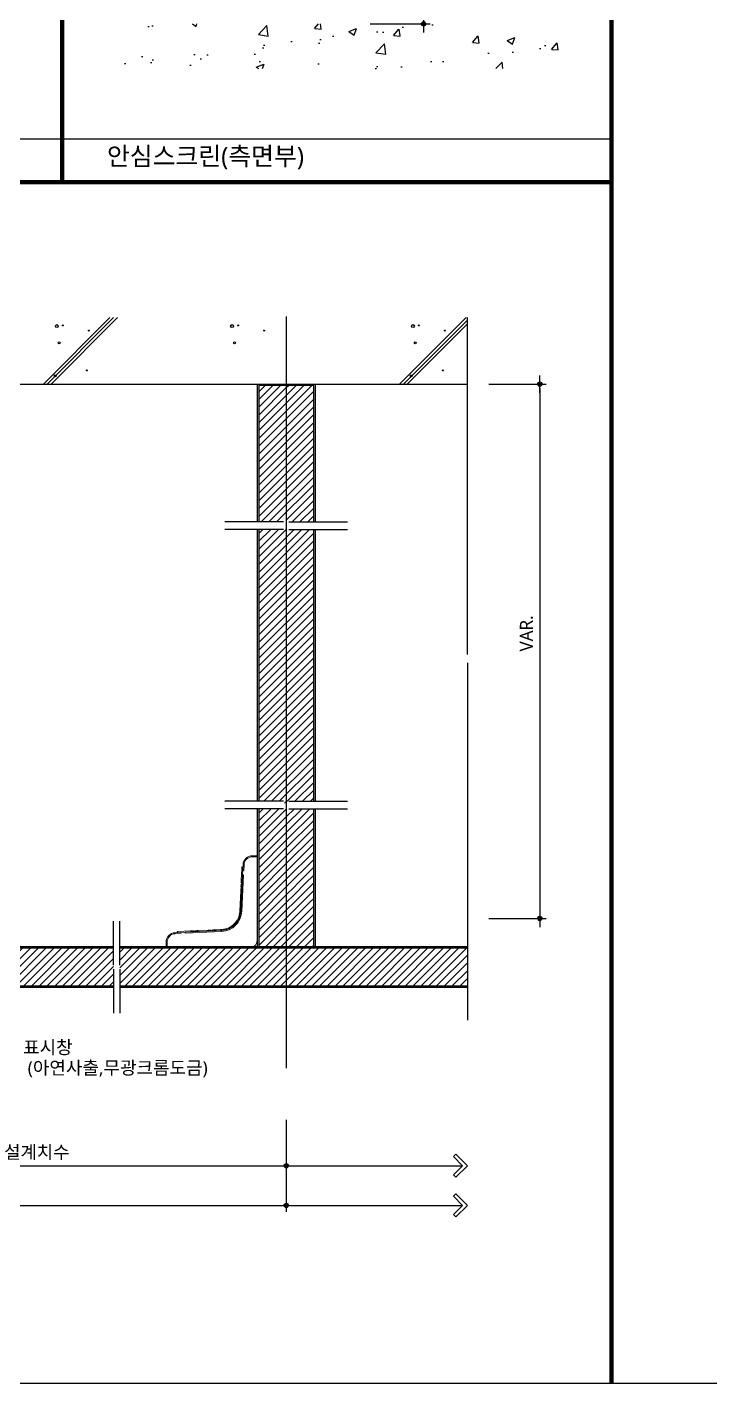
# Model space of a CAD drawing. Extents: x -256 to 8104, y -176 to 5714.
# Drawn here: x 4485 to 6059, y -5 to 3126 of the extents above; entities that cross this region are included whole.
import ezdxf
from ezdxf.enums import TextEntityAlignment as Align

# ---------------------------------------------------------------- set-up
doc = ezdxf.new("R2010")
doc.units = 0
doc.header["$LTSCALE"] = 30
doc.linetypes.add('CEN', pattern=[62, 60, -1, 0, -1])
doc.layers.get('0').update_dxf_attribs({"linetype": 'CONTINUOUS'})
doc.layers.get('DEFPOINTS').update_dxf_attribs({"linetype": 'CONTINUOUS'})
for name, color, linetype in [('C', 2, 'CONTINUOUS'), ('DIM', 7, 'CONTINUOUS'), ('TIT', 3, 'CONTINUOUS'), ('경첩', 4, 'CONTINUOUS'), ('문자', 3, 'CONTINUOUS'), ('중심선', 1, 'CEN'), ('판넬', 2, 'CONTINUOUS'), ('해치', 8, 'CONTINUOUS')]:
    doc.layers.add(name, color=color, linetype=linetype)
doc.styles.add('돋움', font='malgun.ttf')
doc.dimstyles.new('10', dxfattribs={"dimscale": 10, "dimtxt": 3, "dimasz": 1, "dimexe": 1.5, "dimexo": 2, "dimgap": 1, "dimtad": 1, "dimdec": 0, "dimlunit": 6, "dimtxsty": '돋움', "dimblk": 'DIMDOT', "dimcen": -1, "dimdle": 1.5, "dimclrt": 3, "dimazin": 3, "dimtfac": 1, "dimtdec": 0, "dimtix": 1, "dimtmove": 2, "dimatfit": 3, "dimldrblk": 'DIMDOT', "dimarcsym": 0})
pattern_1 = [(45, (60148.37522659021, 66.36755816613731), (-8.980256121069154, 8.980256121069154), [])]

# ---------------------------------------------------------------- blocks, each defined once
blk = doc.blocks.new('DIMDOT')
at = {"linetype": 'Continuous'}
blk.add_line((-2, 0), (2, 0), dxfattribs=at)
for radius in [0.5, 0.25]:
    blk.add_circle((0, 0), radius, dxfattribs=at)
blk = doc.blocks.new('*D200')
at = {"layer": 'DEFPOINTS', "color": 0}
for p in [(68801.77192452879, 841.8842450327793), (73555.69921394534, 841.8842450327793), (73555.69921394534, 624.7171791848814)]:
    blk.add_point(p, dxfattribs=at)
at = {"layer": 'DIM', "color": 0, "lineweight": -2, "ltscale": 10}
for p, q in [((68801.77192452879, 821.8842450327793), (68801.77192452879, 609.7171791848814)), ((73555.69921394534, 821.8842450327793), (73555.69921394534, 609.7171791848814)), ((68811.77192452879, 624.7171791848814), (73545.69921394534, 624.7171791848814))]:
    blk.add_line(p, q, dxfattribs=at)
at = {"layer": 'DIM', "color": 0, "lineweight": -2, "xscale": 10, "yscale": 10, "zscale": 10, "rotation": 180}
blk.add_blockref('DIMDOT', (68801.77192452879, 624.7171791848814), dxfattribs=at)
at = {"layer": 'DIM', "color": 0, "lineweight": -2, "xscale": 10, "yscale": 10, "zscale": 10}
blk.add_blockref('DIMDOT', (73555.69921394534, 624.7171791848814), dxfattribs=at)
at = {"layer": 'DIM', "color": 3, "insert": (71178.73556923706, 654.3741085327075), "char_height": 30, "attachment_point": 5, "style": '돋움'}
blk.add_mtext('설계치수', dxfattribs=at)
blk = doc.blocks.new('*D201')
at = {"layer": 'DEFPOINTS', "color": 0}
for p in [(72404.82810404946, 841.8842450327793), (73555.69921394534, 841.8842450327793), (73555.69921394534, 716.1703294109175)]:
    blk.add_point(p, dxfattribs=at)
at = {"layer": 'DIM', "color": 0, "lineweight": -2, "ltscale": 10}
for p, q in [((72404.82810404946, 821.8842450327793), (72404.82810404946, 701.1703294109175)), ((73555.69921394534, 821.8842450327793), (73555.69921394534, 701.1703294109175)), ((72414.82810404946, 716.1703294109175), (73545.69921394534, 716.1703294109175))]:
    blk.add_line(p, q, dxfattribs=at)
at = {"layer": 'DIM', "color": 0, "lineweight": -2, "xscale": 10, "yscale": 10, "zscale": 10, "rotation": 180}
blk.add_blockref('DIMDOT', (72404.82810404946, 716.1703294109175), dxfattribs=at)
at = {"layer": 'DIM', "color": 0, "lineweight": -2, "xscale": 10, "yscale": 10, "zscale": 10}
blk.add_blockref('DIMDOT', (73555.69921394534, 716.1703294109175), dxfattribs=at)
at = {"layer": 'DIM', "color": 3, "insert": (72980.2636589974, 745.8272587587436), "char_height": 30, "attachment_point": 5, "style": '돋움'}
blk.add_mtext('설계치수', dxfattribs=at)
blk = doc.blocks.new('*D203')
at = {"layer": 'DEFPOINTS', "color": 0}
for p in [(74002.50797635273, 2517.539226412515), (74002.50797635273, 1286.157774371302), (74140.34161385757, 1286.157774371302)]:
    blk.add_point(p, dxfattribs=at)
at = {"layer": 'DIM', "color": 0, "lineweight": -2, "ltscale": 10}
for p, q in [((74022.50797635273, 2517.539226412515), (74155.34161385757, 2517.539226412515)), ((74140.34161385757, 2507.539226412515), (74140.34161385757, 1296.157774371302)), ((74022.50797635273, 1286.157774371302), (74155.34161385757, 1286.157774371302))]:
    blk.add_line(p, q, dxfattribs=at)
at = {"layer": 'DIM', "color": 0, "lineweight": -2, "xscale": 10, "yscale": 10, "zscale": 10}
for p, rotation in [((74140.34161385757, 2517.539226412515), 90), ((74140.34161385757, 1286.157774371302), 270)]:
    blk.add_blockref('DIMDOT', p, dxfattribs=dict(at, rotation=rotation))
at = {"layer": 'DIM', "color": 3, "insert": (74109.56730151994, 1942.765221070473), "char_height": 30, "attachment_point": 5, "rotation": 90, "style": '돋움'}
blk.add_mtext('VAR.', dxfattribs=at)
blk = doc.blocks.new('A$C06B31977')
for p, q in [((1.255222032326401, 11.06209286696594), (1.255222032326401, 21.17193183697145)), ((1.255222032326401, 10.10983921611341), (1.255222032326401, 2.461079021e-07))]:
    blk.add_line(p, q)
blk = doc.blocks.new('A$C13EB2441')
for p, q in [((0.8368111187810428, 7.374726000362898), (0.8368111187810428, 14.11461864703324)), ((0.8368111187810428, 6.73989023312788), (0.8368111187810428, -2.413542461e-06))]:
    blk.add_line(p, q)
blk = doc.blocks.new('*D204')
at = {"layer": 'DEFPOINTS', "color": 0}
for p in [(73729.37553459808, 3774.837647275548), (73729.37553459808, 3347.37218005865), (73872.28099511196, 3347.37218005865)]:
    blk.add_point(p, dxfattribs=at)
at = {"layer": 'DIM', "color": 0, "lineweight": -2, "ltscale": 10}
for p, q in [((73749.37553459808, 3774.837647275548), (73887.28099511196, 3774.837647275548)), ((73872.28099511196, 3764.837647275548), (73872.28099511196, 3357.37218005865)), ((73749.37553459808, 3347.37218005865), (73887.28099511196, 3347.37218005865))]:
    blk.add_line(p, q, dxfattribs=at)
at = {"layer": 'DIM', "color": 0, "lineweight": -2, "xscale": 10, "yscale": 10, "zscale": 10}
for p, rotation in [((73872.28099511196, 3774.837647275548), 90), ((73872.28099511196, 3347.37218005865), 270)]:
    blk.add_blockref('DIMDOT', p, dxfattribs=dict(at, rotation=rotation))
at = {"layer": 'DIM', "color": 3, "insert": (73846.70015272064, 3561.104913667099), "char_height": 30, "attachment_point": 5, "rotation": 90, "style": '돋움'}
blk.add_mtext('100', dxfattribs=at)
blk = doc.blocks.new('BASIC_07', base_point=(68473.46077332062, 213.7205854643871))
at = {"layer": '해치'}
h = blk.add_hatch(dxfattribs=at)
h.set_pattern_fill('AR-CONC', color=256, style=0)
h.set_pattern_definition([(49.99999999999999, (71709.88994230593, 1810.627692552644), (182.184668996004, -15.93908553890309), [19.05, -209.55]), (355, (71709.88994230593, 1810.627692552644), (-35.24282597566699, 191.05664288218), [15.24, -167.64]), (100.451, (71725.07194230593, 1809.299442552643), (146.9425016659592, 175.1166878202919), [16.19, -178.09]), (46.1842, (71709.88994230593, 1861.427692552643), (271.0790408921299, -42.04232793272715), [28.575, -314.325]), (96.63560000000001, (71732.47984230594, 1857.924192552644), (237.4042344662371, 247.4255558900492), [24.285, -267.135]), (351.1840000000001, (71709.88994230593, 1861.427692552643), (237.4046058139339, 247.4251178605977), [22.86, -251.46]), (21, (71735.28994230594, 1848.727692552644), (151.6148798353833, -102.2655185167625), [19.05, -209.55]), (326.0000000000001, (71735.28994230594, 1848.727692552644), (61.80202834764707, 184.1879661223193), [15.24, -167.64]), (71.4514, (71747.92444230594, 1840.205592552644), (213.4164907701245, 81.92285771605745), [16.19, -178.09]), (37.50000000000001, (71709.88994230593, 1810.627692552644), (3.088603250591817, 84.55503887315311), [0, -165.608, 0, -170.18, 0, -168.275]), (7.499999999999999, (71709.88994230593, 1810.627692552644), (66.81966251030575, 100.1805748181195), [0, -97.02799999999999, 0, -161.798, 0, -64.135]), (327.5, (71653.24794230594, 1810.627692552644), (135.5905951668714, -5.728743992673458), [0, -63.5, 0, -198.12, 0, -262.89]), (317.5, (71627.84794230593, 1810.627692552644), (148.129181386018, 25.42649103333301), [0, -82.55, 0, -131.572, 0, -186.69])])
h.paths.add_polyline_path([(74189.46813508122, 3244.388209682009), (74189.46813508122, 3347.37218005865), (73139.28293411493, 3347.37218005865), (73139.28293411493, 3244.388209682009)])
h = blk.add_hatch(dxfattribs=at)
h.set_pattern_fill('ANSI31', color=256, scale=4, style=0)
h.set_pattern_definition([(45, (-202754.7047983775, -55930.24396544066), (-8.980256121069152, 8.980256121069154), [])])
edge = h.paths.add_edge_path()
edge.add_line((73555.69921394534, 2514.205893078794), (73493.2680536361, 2514.205893078794))
edge.add_line((73493.26805363598, 2514.205893078794), (73492.36588061179, 2513.303720054599))
edge.add_line((73492.36588061185, 2513.303720054424), (73492.36588061188, 2412.9010446863))
edge.add_line((73492.36588061185, 2412.901044686765), (73535.22248116828, 2412.901044686765))
edge.add_line((73535.22248116837, 2412.901044686765), (73535.22248116837, 2371.374377235163))
edge.add_line((73535.22248116837, 2371.374377234814), (73492.365880612, 2371.374377234814))
edge.add_line((73492.36588061185, 2371.374377234814), (73492.36588061196, 2199.664016061961))
edge.add_line((73492.36588061208, 2199.664016061903), (73548.93285266132, 2199.664016061874))
edge.add_spline(control_points=[(73548.93285266127, 2199.664016061903), (73551.71300011527, 2207.29933352696), (73557.72648971112, 2222.654829092531), (73553.85970908313, 2191.749142058867), (73555.40587977043, 2189.27652042799), (73555.69921394534, 2189.221666657573)], knot_values=[0.4562269201883428, 0.4562269201883428, 0.4562269201883428, 0.4562269201883428, 2.847595210113972, 6.178025124626599, 6.737145038387196, 6.737145038387196, 6.737145038387196, 6.737145038387196], degree=3, periodic=0)
edge.add_spline(control_points=[(73555.38825550795, 2189.426607067206), (73555.50439013055, 2192.460116415492), (73555.48461038948, 2195.194689178814), (73554.94356150253, 2195.55087588236), (73554.86605187927, 2195.559775108446)], knot_values=[0.8919667675386398, 0.8919667675386398, 0.8919667675386398, 0.8919667675386398, 1.280656148735744, 1.337887784568923, 1.337887784568923, 1.337887784568923, 1.337887784568923], degree=3, periodic=0)
edge.add_line((73555.69921394534, 2189.221666657573), (73555.6992139453, 2514.205893079114))
edge = h.paths.add_edge_path()
edge.add_line((73619.03254727836, 2514.205893078794), (73555.69921394519, 2514.205893078794))
edge.add_line((73555.69921394534, 2514.205893078794), (73555.69921394528, 2189.221666657224))
edge.add_spline(control_points=[(73555.69921394534, 2189.221666657573), (73556.84122167181, 2189.008110123428), (73559.06048589692, 2193.350496499541), (73561.7458262069, 2199.664016063067)], knot_values=[6.737145038387196, 6.737145038387196, 6.737145038387196, 6.737145038387196, 8.913909003363147, 8.913909003363147, 8.913909003363147, 8.913909003363147], degree=3, periodic=0)
edge.add_spline(control_points=[(73561.7458262069, 2199.664016063067), (73563.79362235827, 2204.478601765328), (73566.11245739463, 2210.439467567227), (73568.43129243099, 2216.400333369125)], knot_values=[8.913909003363147, 8.913909003363147, 8.913909003363147, 8.913909003363147, 10.57387323709673, 10.57387323709673, 10.57387323709673, 10.57387323709673], degree=3, periodic=0)
edge.add_line((73561.74582620666, 2199.664016061903), (73619.03254727877, 2199.664016061903))
edge.add_line((73619.03254727836, 2199.664016061903), (73619.03254727839, 2371.374377234697))
edge.add_line((73619.03254727882, 2371.374377234814), (73576.17594672245, 2371.374377234843))
edge.add_line((73576.1759467223, 2371.374377234814), (73576.17594672227, 2412.901044686474))
edge.add_line((73576.1759467223, 2412.901044686765), (73619.03254727868, 2412.901044686765))
edge.add_line((73619.03254727836, 2412.901044686765), (73619.03254727833, 2514.205893079114))
h.paths.add_polyline_path([(73619.03254727882, 2412.901044686765), (73576.1759467223, 2412.901044686765), (73576.17594672207, 2371.374377234814), (73619.03254727882, 2371.374377234814)], flags=16)
h.paths.add_polyline_path([(73535.22248116837, 2412.901044686765), (73492.36588061185, 2412.901044686765), (73492.36588061185, 2371.374377234814), (73535.22248116837, 2371.374377234814)], flags=16)
h = blk.add_hatch(dxfattribs=at)
h.set_pattern_fill('ANSI31', color=256, scale=4, style=0)
h.set_pattern_definition([(45, (73555.69921394534, 1869.204795878821), (-8.980256121069152, 8.980256121069152), [])])
h.paths.add_polyline_path([(73619.03254727836, 2182.549657669359), (73492.36588061185, 2182.549657669359), (73492.36588061185, 1555.859934087817), (73619.03254727836, 1555.859934087817)])
at = {"layer": '해치', "transparency": 33554687}
h = blk.add_hatch(dxfattribs=at)
h.set_pattern_fill('ANSI31', color=256, scale=4)
h.set_pattern_definition(pattern_1)
edge = h.paths.add_edge_path()
edge.add_spline(control_points=[(73555.69921394534, 1528.303226290944), (73555.40587977043, 1528.35808006136), (73554.323243544, 1530.089421739311), (73555.17269577508, 1539.991969365834), (73555.38825550818, 1545.62252509312)], knot_values=[1.337887784565669, 1.337887784565669, 1.337887784565669, 1.337887784565669, 1.524261089150669, 2.245715012794363, 2.245715012794363, 2.245715012794363, 2.245715012794363], degree=3, periodic=0)
edge.add_spline(control_points=[(73555.69921394534, 1545.417584683488), (73555.40587977043, 1545.472438453904), (73553.85970908336, 1547.945060084781), (73557.72648971135, 1578.850747118446), (73551.71300011527, 1563.495251552875), (73548.93285266173, 1555.859934087817)], knot_values=[0.1520756400621237, 0.1520756400621237, 0.1520756400621237, 0.1520756400621237, 0.3384489446295786, 1.448592249466214, 2.24571501277591, 2.24571501277591, 2.24571501277591, 2.24571501277591], degree=3, periodic=0)
edge.add_spline(control_points=[(73555.38825550818, 1545.62252509312), (73555.50439013055, 1548.656034441407), (73555.48461038971, 1551.390607204729), (73554.94356150253, 1551.74679390874), (73554.86605187927, 1551.755693134361)], knot_values=[0.8919667675360234, 0.8919667675360234, 0.8919667675360234, 0.8919667675360234, 1.280656148729873, 1.337887784565669, 1.337887784565669, 1.337887784565669, 1.337887784565669], degree=3, periodic=0)
edge.add_spline(control_points=[(73554.86605187927, 1551.755693134361), (73553.86400673611, 1551.870742405041), (73551.51339173134, 1545.832694403103), (73548.93285266127, 1538.745575695972)], knot_values=[0.1520756400626939, 0.1520756400626939, 0.1520756400626939, 0.1520756400626939, 0.8919667675360233, 0.8919667675360233, 0.8919667675360233, 0.8919667675360233], degree=3, periodic=0)
edge.add_spline(control_points=[(73547.32223055794, 1534.286924338409), (73547.86234236884, 1535.787914405552), (73548.40245417928, 1537.288904472695), (73548.93285266127, 1538.745575695972)], knot_values=[0, 0, 0, 0, 0.1520756400626938, 0.1520756400626938, 0.1520756400626938, 0.1520756400626938], degree=3, periodic=0)
edge.add_line((73548.93285266127, 1538.745575695972), (73492.36588061176, 1538.745575695972))
edge.add_line((73492.36588061185, 1538.745575695972), (73492.36588061185, 1366.295988727976))
edge.add_line((73492.36588061185, 1366.295988728267), (73537.10130162639, 1366.295988728267))
edge.add_line((73537.10130162633, 1366.295988728267), (73537.10130162633, 1324.769321276606))
edge.add_line((73537.10130162633, 1324.769321276315), (73492.36588061179, 1324.769321276315))
edge.add_line((73492.36588061185, 1324.769321276315), (73492.36588061185, 1220.512834405121))
edge.add_line((73492.36588061185, 1220.512834405267), (73555.69921394525, 1220.512834405267))
edge.add_line((73555.69921394534, 1220.512834405267), (73555.6992139453, 1528.245460157838))
h.paths.add_polyline_path([(73619.03254727836, 1366.295988728267), (73574.29712626387, 1366.295988728267), (73574.29712626387, 1324.769321276315), (73619.03254727836, 1324.769321276315)])
h.paths.add_polyline_path([(73537.10130162633, 1366.295988728267), (73492.36588061185, 1366.295988728267), (73492.36588061185, 1324.769321276315), (73537.10130162633, 1324.769321276315)], flags=16)
h = blk.add_hatch(dxfattribs=at)
h.set_pattern_fill('ANSI31', color=256, scale=4)
h.set_pattern_definition(pattern_1)
h.paths.add_polyline_path([(73619.03254727836, 1477.786694669838), (73555.69921394534, 1477.786694669838), (73555.69921394534, 1220.512834405267), (73619.03254727836, 1220.512834405267), (73619.03254727836, 1324.769321276315), (73574.29712626387, 1324.769321276315), (73574.29712626387, 1366.295988728267), (73619.03254727836, 1366.295988728267)])
edge = h.paths.add_edge_path()
edge.add_line((73619.03254727836, 1538.745575695972), (73561.74582620637, 1538.745575695972))
edge.add_spline(control_points=[(73561.7458262069, 1538.745575696437), (73559.06048589692, 1532.43205613361), (73556.84122167181, 1528.089669757497), (73555.69921394534, 1528.303226290944)], knot_values=[2.245715012794363, 2.245715012794363, 2.245715012794363, 2.245715012794363, 2.971303001122062, 2.971303001122062, 2.971303001122062, 2.971303001122062], degree=3, periodic=0)
edge.add_line((73555.69921394534, 1528.303226290944), (73555.69921394534, 1477.786694669489))
edge.add_line((73555.69921394534, 1477.786694669838), (73619.03254727853, 1477.786694669838))
edge.add_line((73619.03254727836, 1477.786694669838), (73619.03254727836, 1538.745575696088))
h = blk.add_hatch(dxfattribs=at)
h.set_pattern_fill('ANSI31', color=256, scale=4, style=0)
h.set_pattern_definition(pattern_1)
h.paths.add_polyline_path([(73171.78944123298, 1168.894660527851), (73171.78944123298, 1178.417197036375), (73171.78944123306, 1217.179501071838), (73555.69921394534, 1217.179501072011), (73555.69921394534, 1130.512834405267), (73171.78944123298, 1130.512834405267)])
edge = h.paths.add_edge_path()
edge.add_line((73157.15272371093, 1168.894660527851), (73157.15272371093, 1178.417197036376))
edge.add_line((73157.15272371093, 1178.417197036375), (73157.15272371093, 1217.179501071831))
edge.add_line((73157.15272371093, 1217.179501071831), (72524.70158283555, 1217.179501071545))
edge.add_line((72524.70158283555, 1217.179501071545), (72524.70158283555, 1175.92950107174))
edge.add_arc((72524.70158283555, 1173.846167738406), 2.08333333333389, -35.690125800296585, 90, ccw=False)
edge.add_arc((72524.70158283555, 1173.846167738406), 2.08333333333389, 270, 324.30987419970336, ccw=False)
edge.add_line((72524.70158283555, 1171.762834405072), (72524.70158283555, 1130.512834405266))
edge.add_line((72524.70158283555, 1130.512834405267), (73157.15272371093, 1130.512834405267))
edge.add_line((73157.15272371093, 1130.512834405267), (73157.15272371093, 1168.89466052785))
h.paths.add_polyline_path([(72399.828770716, 1217.179501071545), (72399.828770716, 1130.512834405267), (72524.70158283555, 1130.512834405267), (72524.70158283555, 1171.762834405072, -0.6109425053828879), (72523.00953266733, 1175.061587010099, -0.241509236560023), (72524.70158283555, 1175.92950107174), (72524.70158283555, 1217.179501071545)])
h.paths.add_polyline_path([(73973.4045972822, 1217.179501072011), (73555.69921394534, 1217.179501072011), (73555.69921394534, 1130.512834405267), (73973.4045972822, 1130.512834405267)])
at = {"color": 8}
blk.add_line((72920.20559670219, 3082.964549973149), (74305.44346086473, 3082.964549973149), dxfattribs=at)
for p, q in [((73973.4045972822, 1893.903070123841), (73973.4045972822, 2670.666416578668)), ((68801.77192452879, 2517.539226412515), (73973.4045972822, 2517.539226412515)), ((73549.04911086246, 2199.664016061903), (73414.25125792905, 2199.664016061903)), ((73561.7458262069, 2199.664016061903), (73696.5436791403, 2199.664016061903)), ((73973.4045972822, 1874.857997107061), (73973.4045972822, 1051.563759935993)), ((73549.04911086199, 1555.859934087817), (73414.25125792858, 1555.859934087817)), ((73561.7458262069, 1555.859934087817), (73696.5436791403, 1555.859934087817))]:
    blk.add_line(p, q)
at = {"color": 2}
for points in [[(68472.76881065662, 5752.114549973157), (75725.11050438712, 5752.114549973157), (75725.11050438712, 213.7993724130965), (68472.76881065662, 213.7993724130965)], [(68472.76881065662, 5752.114549973157), (75725.11050438712, 5752.114549973157), (75725.11050438712, 213.7993724130965), (68472.76881065662, 213.7993724130965)], [(68472.76881065662, 5752.114549973157), (76454.68489516024, 5752.114549973157), (76454.68489516024, 213.7993724130965), (68472.76881065662, 213.7993724130965)]]:
    blk.add_lwpolyline(points, close=True, dxfattribs=at)
at = {"color": 8, "const_width": 10}
for points in [[(73038.62477429473, 2982.964549973149), (73038.62477429473, 5752.114549973172)], [(74305.44346086473, 213.7993724130847), (74305.44346086473, 5752.114549973172)], [(68520.8976624054, 2982.964549973149), (74305.44346086473, 2982.964549973149)]]:
    blk.add_lwpolyline(points, dxfattribs=at)
at = {"layer": 'C'}
for p, q in [((73157.15272371093, 1217.179501071994), (72766.87186799108, 1217.179501071545)), ((73973.4045972822, 1217.179501072011), (73171.78944123306, 1217.179501072011)), ((72766.87186799108, 1130.512834405267), (73157.15272371093, 1130.512834405267)), ((73171.78944123306, 1130.512834405267), (73973.4045972822, 1130.512834405267))]:
    blk.add_line(p, q, dxfattribs=at)
at = {"layer": 'DIM', "ltscale": 10}
for p, q in [((73940.91487500913, 737.2363202794077), (73946.62674071154, 742.948185981586)), ((73961.98086587715, 716.1703294109175), (73940.91487500913, 737.2363202794077)), ((73973.4045972822, 716.1703294109175), (73946.62674071154, 742.948185981586)), ((73555.69921394534, 716.1703294109175), (73961.98086587715, 716.1703294109175)), ((73961.98086587715, 716.1703294109175), (73940.91487500913, 695.1043385426601)), ((73940.91487500913, 695.1043385426601), (73946.62674071154, 689.3924728404818)), ((73973.4045972822, 716.1703294109175), (73946.62674071154, 689.3924728404818)), ((73940.91487500913, 645.7831700526731), (73946.62674071154, 651.4950357553171)), ((73961.98086587715, 624.7171791848814), (73940.91487500913, 645.7831700526731)), ((73973.4045972822, 624.7171791848814), (73946.62674071154, 651.4950357553171)), ((73555.69921394534, 624.7171791848814), (73961.98086587715, 624.7171791848814)), ((73961.98086587715, 624.7171791848814), (73940.91487500913, 603.6511883163912)), ((73940.91487500913, 603.6511883163912), (73946.62674071154, 597.9393226137472)), ((73973.4045972822, 624.7171791848814), (73946.62674071154, 597.9393226137472))]:
    blk.add_line(p, q, dxfattribs=at)
at = {"layer": '경첩', "color": 4, "linetype": 'Continuous', "lineweight": 15}
for p, q in [((73455.81386025238, 1409.612067840828), (73454.7141656681, 1386.278734507712)), ((73457.50835663191, 1396.002310201151), (73458.14460647729, 1409.502220312457)), ((73477.7228747665, 1428.179501071989), (73477.7228747665, 1430.512834405268)), ((73488.36588061185, 1430.512834405268), (73477.7228747665, 1430.512834405268)), ((73477.7228747665, 1428.179501071989), (73488.36588061185, 1428.179501071989)), ((73488.36588061185, 1428.179501071989), (73488.36588061185, 1430.512834405268)), ((73488.3658823978, 1408.112831597424), (73488.36588061185, 1428.179501071989)), ((73454.7141656681, 1386.278734507712), (73450.76708842156, 1302.529600521151)), ((73452.99776023737, 1399.423634196001), (73451.80959503938, 1374.213141883092)), ((73452.99776023737, 1399.423634196001), (73455.22854602447, 1397.192848408895)), ((73453.09783464645, 1302.419752992781), (73457.044911893, 1386.168886978852)), ((73454.02501362887, 1404.996041259912), (73455.525589497, 1403.495475833512)), ((73488.36588061185, 1404.846167738384), (73488.36588061185, 1407.179501071989)), ((73488.36588061185, 1404.846167738384), (73488.36588061185, 1234.512834405268)), ((73450.91846896819, 1355.305276994801), (73449.65604507526, 1328.519132171965)), ((73450.91846896819, 1355.305276994801), (73453.14925910135, 1353.074491207695)), ((73451.36403417698, 1364.759209438784), (73451.06699070445, 1358.456582014656)), ((73451.06699070445, 1358.456582014656), (73453.29777649156, 1356.225796227551)), ((73451.36403417698, 1364.759209438784), (73453.59481996408, 1362.528423651678)), ((73451.51255156685, 1367.910514458639), (73453.74334170035, 1365.679728671534)), ((73451.80959503938, 1374.213141883092), (73454.04038082648, 1371.982356095987)), ((73449.36189180723, 1322.277742310984), (73448.95731100043, 1313.693348502016)), ((73449.36189180723, 1322.277742310984), (73451.59267759434, 1320.046956523878)), ((73449.65266375354, 1328.447368179655), (73449.46690836152, 1324.506050780041)), ((73449.46690836152, 1324.506050780041), (73451.69769849468, 1322.275264992935)), ((73449.65266375354, 1328.447368179655), (73451.88344954065, 1326.216573699934)), ((73449.65604507526, 1328.519132171965), (73451.88683086236, 1326.288346384859)), ((73443.23295029772, 1283.794838769662), (73444.95274375964, 1282.075051401949)), ((73444.33350617492, 1285.994114538024), (73446.0835872947, 1284.244034623003)), ((73445.8734428245, 1289.733908521195), (73447.68739430717, 1287.91995737443)), ((73449.20697685171, 1292.670053923803), (73447.28490835539, 1294.592122420294)), ((73447.32080835235, 1294.63137488833), (73449.24454950889, 1292.707630927043)), ((73447.98638163925, 1298.092864208364), (73450.00897162755, 1296.07027290724)), ((73448.24995412043, 1300.162628476715), (73450.34176236502, 1298.07081588574)), ((73448.72105743576, 1308.680499776823), (73448.43634405335, 1302.639451061583)), ((73448.76492335013, 1309.611267283184), (73448.72105743576, 1308.680499776823)), ((73448.72105743576, 1308.680499776823), (73450.95184322287, 1306.449713989718)), ((73448.9134450864, 1312.762580995655), (73448.76492335013, 1309.611267283184)), ((73448.76492335013, 1309.611267283184), (73450.99570913723, 1307.380481496079)), ((73448.95731100043, 1313.693348502016), (73448.9134450864, 1312.762580995655)), ((73448.9134450864, 1312.762580995655), (73451.1442308735, 1310.53179520855)), ((73448.95731100043, 1313.693348502016), (73451.18809678753, 1311.462562714911)), ((73322.5999805094, 1254.164549348851), (73299.2666471763, 1253.064854764563)), ((73303.8826758771, 1254.853702644186), (73304.68511830855, 1255.656149422026)), ((73303.8826758771, 1254.853702644186), (73305.38324391952, 1253.353130256033)), ((73334.66556917716, 1257.069120367265), (73304.68511830855, 1255.656149422026)), ((73406.34911449564, 1258.111626595559), (73322.5999805094, 1254.164549348851)), ((73322.7098280381, 1251.833803124118), (73406.45896202434, 1255.780880370501)), ((73334.66556917716, 1257.069120367265), (73336.89635931066, 1254.83833458016)), ((73340.96819225539, 1257.366163839794), (73343.19897804249, 1255.135373706298)), ((73344.11950162164, 1257.514681229668), (73346.3502895816, 1255.283895442563)), ((73375.63261483957, 1258.999889900184), (73350.42212687273, 1257.811724702197)), ((73350.42212687273, 1257.811724702197), (73352.65291265983, 1255.580938915091)), ((73375.63261483957, 1258.999889900184), (73377.86340144159, 1256.769099766689)), ((73381.93523676324, 1259.296929026323), (73384.1660237049, 1257.066143239217)), ((73385.0865478271, 1259.445450762587), (73387.31733470064, 1257.214664975481)), ((73403.99441434554, 1260.336572488046), (73391.38917036194, 1259.74248988889)), ((73391.38917036194, 1259.74248988889), (73393.61995723582, 1257.511704101784)), ((73406.23926696711, 1260.442372820291), (73403.99441434554, 1260.336572488046)), ((73403.99441434554, 1260.336572488046), (73406.22520013264, 1258.10578670094)), ((73415.6264749229, 1261.903839461364), (73417.51601392886, 1260.014299486971)), ((73420.58052372027, 1263.549454072791), (73422.36805211593, 1261.761925677138)), ((73422.8846004791, 1264.545208841863), (73424.63468078364, 1262.795128111935)), ((73427.18402351293, 1266.845449099152), (73428.87974345287, 1265.149731993301)), ((73429.18938805154, 1268.139916206103), (73430.8665612202, 1266.462745328641)), ((73439.3528015514, 1277.775492579627), (73441.01645488132, 1276.111842627006)), ((73440.73879881101, 1279.689326965574), (73442.415970078, 1278.012154186445)), ((73280.69921394513, 1231.155840250614), (73278.36588061185, 1231.155840250614)), ((73278.36588061185, 1231.155840250614), (73278.36588061185, 1220.512834405267)), ((73280.69921394513, 1220.512834405267), (73280.69921394513, 1231.155840250614)), ((73299.37649470466, 1250.734108539831), (73312.87640085927, 1251.370354428513)), ((73278.36588061185, 1220.512834405267), (73280.69921394513, 1220.512834405267)), ((73280.69921394513, 1220.512834405267), (73300.76587946316, 1220.512835181873)), ((73301.69921394513, 1220.512834405267), (73304.0325472784, 1220.512834405267)), ((73474.36588061185, 1220.512834405267), (73304.0325472784, 1220.512834405267))]:
    blk.add_line(p, q, dxfattribs=at)
at = {"layer": '경첩', "color": 4, "linetype": 'Continuous', "lineweight": 15, "flags": 128}
for points in [[(73458.14461013785, 1409.502215867138), (73457.68989623686, 1409.523651187516), (73457.25267133227, 1409.544252042866), (73456.84971164752, 1409.563253506644), (73456.4965243249, 1409.579890653116), (73456.20666072865, 1409.593555017931), (73455.99128182817, 1409.60370767603), (73455.85864535085, 1409.609948778825), (73455.8138623943, 1409.612069710715)], [(73453.22256598462, 1404.193592751699), (73453.17606194428, 1403.206855242348), (73453.1213740616, 1402.046531622506), (73453.06101877082, 1400.765871191698), (73452.99776023737, 1399.423634196001)], [(73453.22256598462, 1404.193592751699), (73453.40447501441, 1404.375506127553), (73453.56515299369, 1404.536175414545), (73453.70332649461, 1404.674348915296), (73453.81790028115, 1404.788931394296), (73453.90797034999, 1404.879001463132), (73453.9728239288, 1404.943846349812), (73454.01193947693, 1404.982961897946), (73454.02501276246, 1404.996035183149)], [(73454.71416787406, 1386.278741245366), (73454.75895083061, 1386.276620313151), (73454.89158730794, 1386.270379210191), (73455.10696620842, 1386.260226552582), (73455.39682111255, 1386.246562187767), (73455.75001712728, 1386.229907656389), (73456.15297681204, 1386.210923577028), (73456.59020171662, 1386.190322721677), (73457.04491561762, 1386.1688874013)], [(73451.80959503938, 1374.213141883092), (73451.75164318195, 1372.983557666021), (73451.69592091044, 1371.801242416001), (73451.6445665418, 1370.71158755312), (73451.59955323835, 1369.756524944978), (73451.5626151224, 1368.97270151444), (73451.53516470006, 1368.390279695017), (73451.51826243688, 1368.031633580404), (73451.51255156685, 1367.910514458639)], [(73449.46690836152, 1324.506050780041), (73449.43405130108, 1323.808846557813), (73449.3989994239, 1323.06516437195), (73449.36189180723, 1322.277742310984)], [(73449.65604507526, 1328.519132171965), (73449.65567130435, 1328.511152600146), (73449.65266375354, 1328.447368179655)], [(73447.32080773612, 1294.631377046204), (73447.31883457414, 1294.622936779933), (73447.31978638581, 1294.626996104813)], [(73448.24995412043, 1300.162628476715), (73448.0658155044, 1298.6408684995), (73447.98638051859, 1298.092868362761)], [(73450.76708745051, 1302.529597217517), (73450.81187475313, 1302.527493670208), (73450.94450688473, 1302.521235182507), (73451.15989013127, 1302.511091217024), (73451.44974938146, 1302.497426852209), (73451.80294105013, 1302.480781013446), (73452.20589638849, 1302.461788241959), (73452.64312998553, 1302.441187386608), (73453.09783519407, 1302.419752066231)], [(73299.37649519344, 1250.734109615183), (73299.35506856552, 1251.188814823723), (73299.33445901771, 1251.626048420763), (73299.3154662459, 1252.029003759122), (73299.2988204073, 1252.382195427639), (73299.28515604249, 1252.672054677827), (73299.275012077, 1252.887437924368), (73299.2687535893, 1253.0200700558), (73299.26665004183, 1253.064853012187)], [(73322.59997850767, 1254.164547532422), (73322.60209074727, 1254.119764576035), (73322.60834054252, 1253.987132444603), (73322.61849320045, 1253.771749198062), (73322.63215321887, 1253.481889947874), (73322.6487990578, 1253.128698279357), (73322.66779182962, 1252.725742940998), (73322.68839703103, 1252.288509343958), (73322.70982800535, 1251.833804135418)], [(73340.96819225539, 1257.366163839794), (73340.84709051836, 1257.360452969766), (73340.48843571146, 1257.343550706583), (73339.90600954581, 1257.316100284083), (73339.12219915379, 1257.279162168128), (73338.1671191614, 1257.234148864842), (73337.0774816831, 1257.182794496042), (73335.89514904817, 1257.127072224694), (73334.66556917716, 1257.069120367265)], [(73350.42212687273, 1257.811724702197), (73349.32768687446, 1257.760144332724), (73348.26650161136, 1257.710128585177), (73347.27081533361, 1257.663202965932), (73346.37087739844, 1257.620788673239), (73345.59403826644, 1257.584176520186), (73344.96389547846, 1257.554479127026), (73344.49960044137, 1257.532596150713), (73344.21525648347, 1257.519196902609), (73344.11950162164, 1257.514681229668)], [(73381.93523676324, 1259.296929026323), (73381.8141336342, 1259.291222502685), (73381.45547821611, 1259.274320239501), (73380.87305340875, 1259.246869817002), (73380.08924142065, 1259.209927355147), (73379.13416387298, 1259.164914051371), (73378.04452381402, 1259.113559683061), (73376.86219525363, 1259.057837411387), (73375.63261483957, 1258.999889900184)], [(73391.38917036194, 1259.74248988889), (73390.1595894045, 1259.684542377687), (73388.97726111597, 1259.628820106013), (73387.88762092142, 1259.577465737539), (73386.9325431019, 1259.532452433927), (73386.14873108006, 1259.495509972072), (73385.5663062727, 1259.468059549408), (73385.20765092241, 1259.451157286389), (73385.0865478271, 1259.445450762587)], [(73406.34911384273, 1258.111627956128), (73406.35122608233, 1258.066840653515), (73406.35747587791, 1257.93420852192), (73406.36762636265, 1257.718825275379), (73406.38128855427, 1257.428966025191), (73406.3979343932, 1257.075774356348), (73406.41692499182, 1256.672819017989), (73406.43753236643, 1256.235585420949), (73406.45896116755, 1255.780880212409)]]:
    blk.add_lwpolyline(points, dxfattribs=at)
at = {"layer": '경첩', "color": 4, "linetype": 'Continuous', "lineweight": 15}
for centre, radius, start, end in [((73477.7228747665, 1408.579501071663), 21.93333333333341, 90, 177.301659893037), ((73477.7228747665, 1408.579501071663), 19.60000000000008, 90, 177.3016598930352), ((73404.15216392333, 1304.726551093461), 46.66666666666671, 272.6983401086327, 357.3016598930373), ((73404.15216392333, 1304.726551093461), 49.00000000000001, 272.6983401086327, 357.3016598930367), ((73404.15216392333, 1304.726551093461), 44.33333333333338, 325.6151078501841, 331.8264488938228), ((73404.15216392333, 1304.726551093461), 44.3333333333334, 335.0051900892332, 340.2339770535089), ((73404.15216392333, 1304.726551093461), 44.33333333333335, 340.2339770535089, 346.7568638589534), ((73404.15216392333, 1304.726551093461), 44.33333333333338, 346.8376691026398, 351.3943969423602), ((73404.15216392333, 1304.726551093461), 44.3333333333335, 354.0911786150452, 357.3016598930354), ((73300.29921394528, 1231.155840250614), 21.93333333333334, 92.6983401086327, 180), ((73404.15216392333, 1304.726551093461), 44.33333333333333, 272.6983401086327, 284.9999999993412), ((73404.15289274737, 1304.724370631131), 44.33103667819972, 284.9998194024226, 291.7506061715774), ((73404.15216392333, 1304.726551093461), 44.33333333333338, 294.9948099108963, 301.2997665111772), ((73404.16437617622, 1304.707444422713), 44.31066438071297, 301.2991077859614, 304.3858141590505), ((73404.15216392333, 1304.726551093461), 44.33333333333395, 304.3848921495479, 322.5608431769572), ((73404.14047796378, 1304.735124777162), 44.34782136733593, 322.5612299691314, 325.6144910996977), ((73300.29921394528, 1231.155840250614), 19.59999999999994, 92.6983401086327, 180), ((73474.36588061185, 1234.512834405268), 14, 270, 0)]:
    blk.add_arc(centre, radius, start, end, dxfattribs=at)
at = {"layer": '중심선'}
blk.add_line((73555.69921394534, 2672.965783291937), (73555.69921394534, 941.1032270572341), dxfattribs=at)
at = {"layer": '판넬', "color": 1}
for p, q in [((73488.36588061185, 2517.539226412515), (73488.36588061185, 2199.664016061903)), ((73623.03254727859, 2199.664016061903), (73623.03254727859, 2517.539226412515)), ((73488.36588061185, 2182.549657670057), (73488.36588061185, 1866.901134954274)), ((73623.03254727859, 1866.901134954274), (73623.03254727859, 2182.549657670057)), ((73488.36588061185, 1866.901134954274), (73488.36588061185, 1555.859934087817)), ((73623.03254727859, 1555.859934087817), (73623.03254727859, 1866.901134954274)), ((73488.36588061185, 1538.745575695972), (73488.36588061185, 1220.512834405267)), ((73623.03254727859, 1220.512834405267), (73623.03254727836, 1538.745575695972)), ((73157.15272371093, 1220.512834405267), (72766.87186799108, 1220.512834405267)), ((73973.4045972822, 1220.512834405267), (73171.78944123283, 1220.512834405267)), ((72766.87186799108, 1127.179501071545), (73157.15272371091, 1127.179501071994)), ((73171.78944123306, 1127.179501072011), (73973.4045972822, 1127.179501072011))]:
    blk.add_line(p, q, dxfattribs=at)
at = {"layer": '판넬'}
for p, q in [((73492.36588061185, 2514.205893078794), (73492.36588061208, 2199.664016061903)), ((73619.03254727882, 2514.205893078794), (73492.36588061185, 2514.205893078794)), ((73619.03254727836, 2199.664016061903), (73619.03254727836, 2514.205893078794)), ((73492.36588061185, 2182.549657670057), (73492.36588061208, 1866.901134954274)), ((73619.03254727882, 1866.901134954274), (73619.03254727836, 2182.549657670057)), ((73492.36588061185, 1866.901134954274), (73492.36588061185, 1555.859934087817)), ((73619.03254727836, 1555.859934087817), (73619.03254727836, 1866.901134954274)), ((73492.36588061185, 1538.745575695972), (73492.36588061185, 1220.512834405267)), ((73619.03254727836, 1220.512834405267), (73619.03254727836, 1538.745575695972))]:
    blk.add_line(p, q, dxfattribs=at)
at = {"layer": '해치'}
for p, q in [((72995.55278004918, 2517.539220858806), (73148.67997576928, 2670.666416578668)), ((73013.2021653075, 2517.539220858806), (73166.3293610276, 2670.666416578668)), ((73817.12697486443, 2517.539220858806), (73970.25417058406, 2670.666416578668)), ((73834.77636012252, 2517.539220858806), (73973.4045972822, 2656.167458018496))]:
    blk.add_line(p, q, dxfattribs=at)
at = {"layer": '해치', "color": 2}
for p, q in [((73004.37747267823, 2517.539220858806), (73157.50466839832, 2670.666416578668)), ((73825.95166749324, 2517.539220858806), (73973.4045972822, 2664.992150647773))]:
    blk.add_line(p, q, dxfattribs=at)
at = {"layer": '해치'}
for centre, radius in [((73026.49257745597, 2651.092923136636), 3.358722782491402), ((73040.38544649028, 2652.666138343953), 1.119563768592897), ((73100.38463605431, 2640.732914777215), 1.119595245305608), ((73430.50634253447, 2651.092923136636), 3.358722782491402), ((73444.39921156879, 2652.666138343953), 1.119563768592897), ((73504.39840113281, 2640.732914777215), 1.119595245305608), ((73847.5989671748, 2651.092923136636), 3.358722782491402), ((73861.49183620934, 2652.666138343953), 1.119563768592897), ((73921.49102577314, 2640.732914777215), 1.119595245305608), ((73032.0904592525, 2612.761848286933), 2.237691018990571), ((73436.10422433101, 2612.761848286933), 2.237691018990571), ((73853.19684897133, 2612.761848286933), 2.237691018990571), ((73022.47220585591, 2536.68053175879), 2.237673207232821), ((73095.90634950323, 2548.987814551427), 1.118845509492901), ((73843.57859557474, 2536.68053175879), 2.237673207232821), ((73917.01273922206, 2548.987814551427), 1.118845509492901)]:
    blk.add_circle(centre, radius, dxfattribs=at)
at = {"xscale": 20, "yscale": 20, "zscale": 20, "rotation": 270}
for p in [(73414.25130619973, 2199.285880045707), (73414.2513061995, 1555.481798071622)]:
    blk.add_blockref('A$C13EB2441', p, dxfattribs=at)
at = {"xscale": 10, "yscale": 10, "zscale": 10}
for p in [(73144.60050338766, 1067.796268366716), (73159.23722090971, 1067.796268366716)]:
    blk.add_blockref('A$C06B31977', p, dxfattribs=at)
at = {"layer": 'TIT', "style": '돋움'}
blk.add_text('안심스크린(측면부)', height=42, dxfattribs=at).set_placement((73596.46077332062, 3021.720585464387), align=Align.RIGHT)
at = {"layer": '문자', "style": '돋움'}
for s, p in [('표시창', (73005.7935256953, 989.2442011019157)), ('(아연사출,무광크롬도금)', (73166.87116634796, 940.4334579739661))]:
    blk.add_text(s, height=30.33655341585617, dxfattribs=at).set_placement(p, align=Align.MIDDLE)
at = {"layer": 'DIM', "ltscale": 10}
dim = blk.add_linear_dim(base=(73872.28099511196, 3347.37218005865), p1=(73729.37553459808, 3774.837647275548), p2=(73729.37553459808, 3347.37218005865), angle=90, text='100', dimstyle='10', dxfattribs=at)
dim.commit()
dim.dimension.update_dxf_attribs({"geometry": '*D204', "text_midpoint": (73846.70015272064, 3561.104913667099)})
dim = blk.add_linear_dim(base=(74140.34161385757, 1286.157774371302), p1=(74002.50797635273, 2517.539226412515), p2=(74002.50797635273, 1286.157774371302), angle=90, text='VAR.', dimstyle='10', override={"dimtxsty": '돋움'}, dxfattribs=at)
dim.commit()
dim.dimension.update_dxf_attribs({"geometry": '*D203', "text_midpoint": (74109.56730151994, 1942.765221070473), "dimtype": 160})
for base, p1, picture, middle in [((73555.69921394534, 624.7171791848814), (68801.77192452879, 841.8842450327793), '*D200', (71178.73556923706, 654.3741085327075)), ((73555.69921394534, 716.1703294109175), (72404.82810404946, 841.8842450327793), '*D201', (72980.2636589974, 745.8272587587436))]:
    dim = blk.add_linear_dim(base=base, p1=p1, p2=(73555.69921394534, 841.8842450327793), text='설계치수', dimstyle='10', override={"dimtxsty": '돋움'}, dxfattribs=at)
    dim.commit()
    dim.dimension.update_dxf_attribs({"geometry": picture, "text_midpoint": middle})

msp = doc.modelspace()

# ---------------------------------------------------------------- block references
msp.add_blockref('BASIC_07', (0, 0))

doc.saveas('drawing.dxf')
